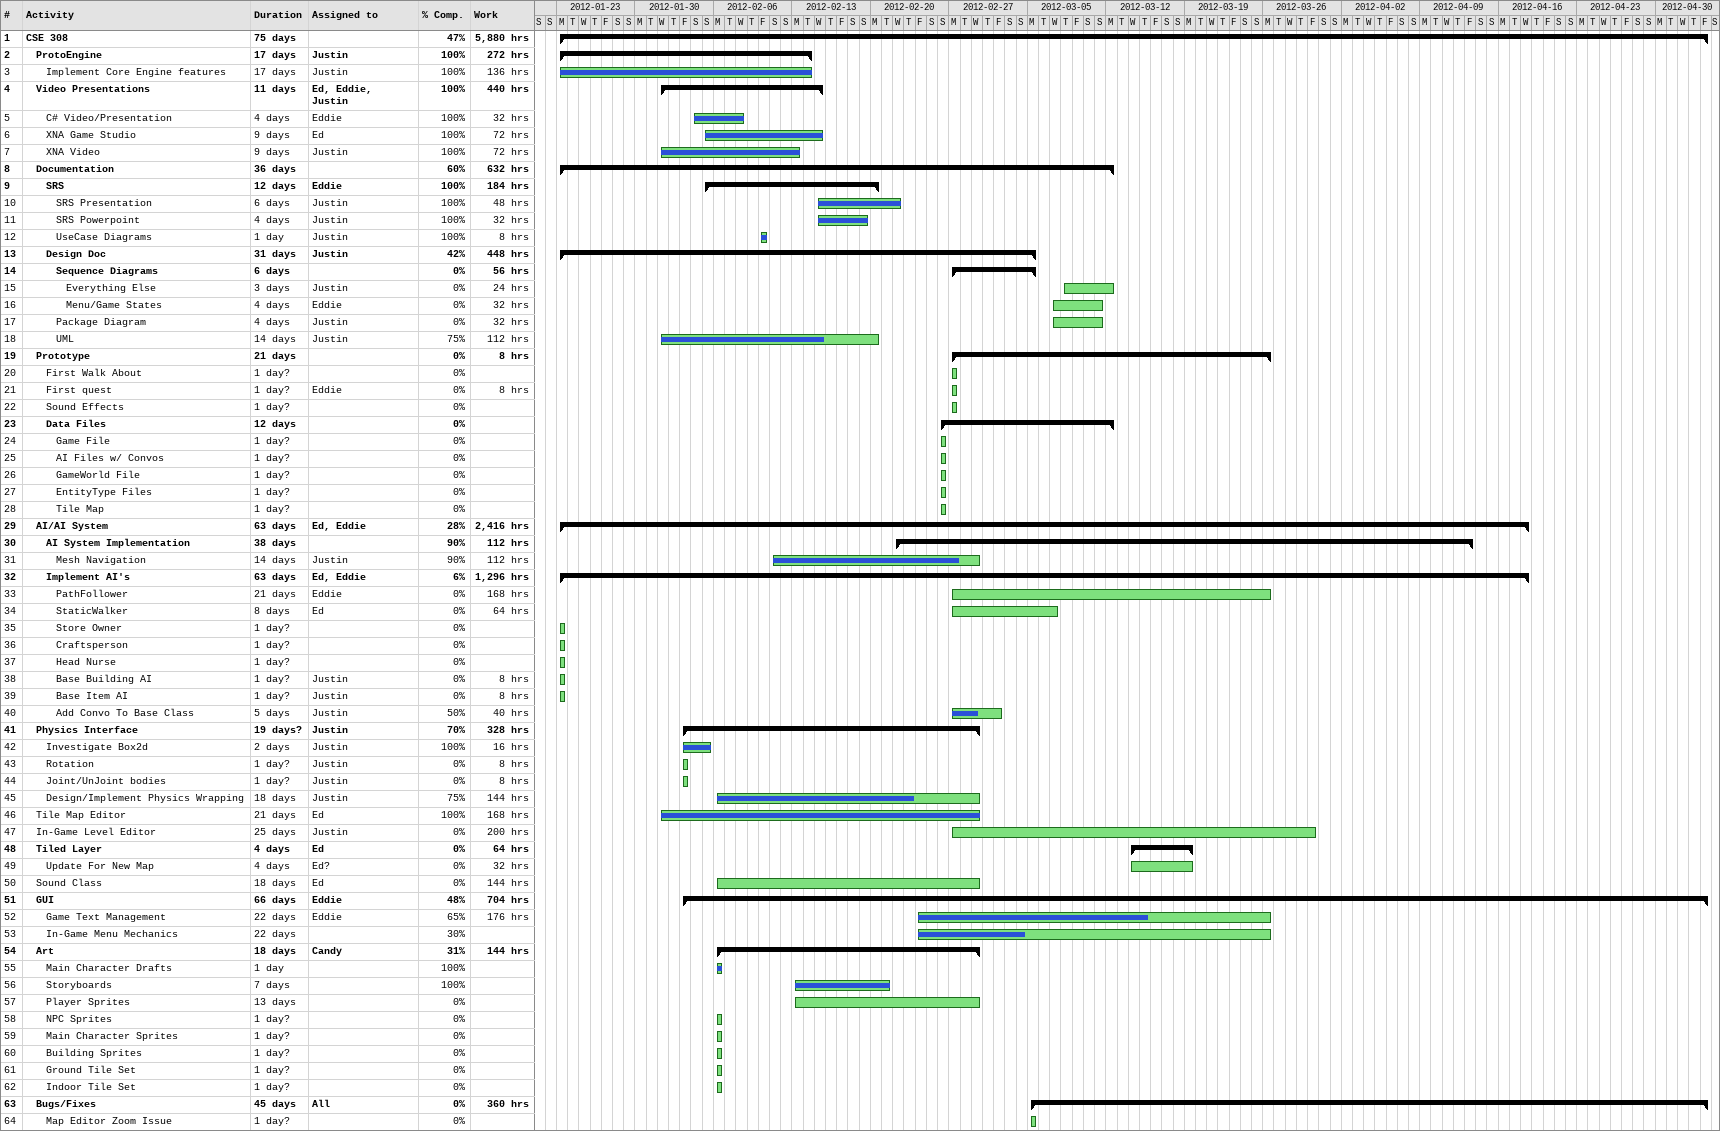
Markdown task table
| ID | Level | Task | Duration | Start | Finish | Resources | % complete | Work (h) |
|---|---|---|---|---|---|---|---|---|
| 1 | 1 | **CSE 308** | 75d | 2012-01-23 | 2012-05-04 |  | 47 | 5880 |
| 2 | 2 | **ProtoEngine** | 17d | 2012-01-23 | 2012-02-14 | Justin | 100 | 272 |
| 3 | 3 | Implement Core Engine features | 17d | 2012-01-23 | 2012-02-14 | Justin | 100 | 136 |
| 4 | 2 | **Video Presentations** | 11d | 2012-02-01 | 2012-02-15 | Ed, Eddie, Justin | 100 | 440 |
| 5 | 3 | C# Video/Presentation | 4d | 2012-02-04 | 2012-02-08 | Eddie | 100 | 32 |
| 6 | 3 | XNA Game Studio | 9d | 2012-02-05 | 2012-02-15 | Ed | 100 | 72 |
| 7 | 3 | XNA Video | 9d | 2012-02-01 | 2012-02-13 | Justin | 100 | 72 |
| 8 | 2 | **Documentation** | 36d | 2012-01-23 | 2012-03-12 |  | 60 | 632 |
| 9 | 3 | **SRS** | 12d | 2012-02-05 | 2012-02-20 | Eddie | 100 | 184 |
| 10 | 4 | SRS Presentation | 6d | 2012-02-15 | 2012-02-22 | Justin | 100 | 48 |
| 11 | 4 | SRS Powerpoint | 4d | 2012-02-15 | 2012-02-19 | Justin | 100 | 32 |
| 12 | 4 | UseCase Diagrams | 1d | 2012-02-10 | 2012-02-10 | Justin | 100 | 8 |
| 13 | 3 | **Design Doc** | 31d | 2012-01-23 | 2012-03-05 | Justin | 42 | 448 |
| 14 | 4 | **Sequence Diagrams** | 6d | 2012-02-27 | 2012-03-05 |  | 0 | 56 |
| 15 | 5 | Everything Else | 3d | 2012-03-08 | 2012-03-12 | Justin | 0 | 24 |
| 16 | 5 | Menu/Game States | 4d | 2012-03-07 | 2012-03-11 | Eddie | 0 | 32 |
| 17 | 4 | Package Diagram | 4d | 2012-03-07 | 2012-03-11 | Justin | 0 | 32 |
| 18 | 4 | UML | 14d | 2012-02-01 | 2012-02-20 | Justin | 75 | 112 |
| 19 | 2 | **Prototype** | 21d | 2012-02-27 | 2012-03-26 |  | 0 | 8 |
| 20 | 3 | First Walk About | 1d? | 2012-02-27 | 2012-02-27 |  | 0 |  |
| 21 | 3 | First quest | 1d? | 2012-02-27 | 2012-02-27 | Eddie | 0 | 8 |
| 22 | 3 | Sound Effects | 1d? | 2012-02-27 | 2012-02-27 |  | 0 |  |
| 23 | 3 | **Data Files** | 12d | 2012-02-26 | 2012-03-12 |  | 0 |  |
| 24 | 4 | Game File | 1d? | 2012-02-26 | 2012-02-26 |  | 0 |  |
| 25 | 4 | AI Files w/ Convos | 1d? | 2012-02-26 | 2012-02-26 |  | 0 |  |
| 26 | 4 | GameWorld File | 1d? | 2012-02-26 | 2012-02-26 |  | 0 |  |
| 27 | 4 | EntityType Files | 1d? | 2012-02-26 | 2012-02-26 |  | 0 |  |
| 28 | 4 | Tile Map | 1d? | 2012-02-26 | 2012-02-26 |  | 0 |  |
| 29 | 2 | **AI/AI System** | 63d | 2012-01-23 | 2012-04-18 | Ed, Eddie | 28 | 2416 |
| 30 | 3 | **AI System Implementation** | 38d | 2012-02-22 | 2012-04-13 |  | 90 | 112 |
| 31 | 4 | Mesh Navigation | 14d | 2012-02-11 | 2012-02-29 | Justin | 90 | 112 |
| 32 | 3 | **Implement AI's** | 63d | 2012-01-23 | 2012-04-18 | Ed, Eddie | 6 | 1296 |
| 33 | 4 | PathFollower | 21d | 2012-02-27 | 2012-03-26 | Eddie | 0 | 168 |
| 34 | 4 | StaticWalker | 8d | 2012-02-27 | 2012-03-07 | Ed | 0 | 64 |
| 35 | 4 | Store Owner | 1d? | 2012-01-23 | 2012-01-23 |  | 0 |  |
| 36 | 4 | Craftsperson | 1d? | 2012-01-23 | 2012-01-23 |  | 0 |  |
| 37 | 4 | Head Nurse | 1d? | 2012-01-23 | 2012-01-23 |  | 0 |  |
| 38 | 4 | Base Building AI | 1d? | 2012-01-23 | 2012-01-23 | Justin | 0 | 8 |
| 39 | 4 | Base Item AI | 1d? | 2012-01-23 | 2012-01-23 | Justin | 0 | 8 |
| 40 | 4 | Add Convo To Base Class | 5d | 2012-02-27 | 2012-03-02 | Justin | 50 | 40 |
| 41 | 2 | **Physics Interface** | 19d? | 2012-02-03 | 2012-02-29 | Justin | 70 | 328 |
| 42 | 3 | Investigate Box2d | 2d | 2012-02-03 | 2012-02-05 | Justin | 100 | 16 |
| 43 | 3 | Rotation | 1d? | 2012-02-03 | 2012-02-03 | Justin | 0 | 8 |
| 44 | 3 | Joint/UnJoint bodies | 1d? | 2012-02-03 | 2012-02-03 | Justin | 0 | 8 |
| 45 | 3 | Design/Implement Physics Wrapping | 18d | 2012-02-06 | 2012-02-29 | Justin | 75 | 144 |
| 46 | 2 | Tile Map Editor | 21d | 2012-02-01 | 2012-02-29 | Ed | 100 | 168 |
| 47 | 2 | In-Game Level Editor | 25d | 2012-02-27 | 2012-03-30 | Justin | 0 | 200 |
| 48 | 2 | **Tiled Layer** | 4d | 2012-03-14 | 2012-03-19 | Ed | 0 | 64 |
| 49 | 3 | Update For New Map | 4d | 2012-03-14 | 2012-03-19 | Ed? | 0 | 32 |
| 50 | 2 | Sound Class | 18d | 2012-02-06 | 2012-02-29 | Ed | 0 | 144 |
| 51 | 2 | **GUI** | 66d | 2012-02-03 | 2012-05-04 | Eddie | 48 | 704 |
| 52 | 3 | Game Text Management | 22d | 2012-02-24 | 2012-03-26 | Eddie | 65 | 176 |
| 53 | 3 | In-Game Menu Mechanics | 22d | 2012-02-24 | 2012-03-26 |  | 30 |  |
| 54 | 2 | **Art** | 18d | 2012-02-06 | 2012-02-29 | Candy | 31 | 144 |
| 55 | 3 | Main Character Drafts | 1d | 2012-02-06 | 2012-02-06 |  | 100 |  |
| 56 | 3 | Storyboards | 7d | 2012-02-13 | 2012-02-21 |  | 100 |  |
| 57 | 3 | Player Sprites | 13d | 2012-02-13 | 2012-02-29 |  | 0 |  |
| 58 | 3 | NPC Sprites | 1d? | 2012-02-06 | 2012-02-06 |  | 0 |  |
| 59 | 3 | Main Character Sprites | 1d? | 2012-02-06 | 2012-02-06 |  | 0 |  |
| 60 | 3 | Building Sprites | 1d? | 2012-02-06 | 2012-02-06 |  | 0 |  |
| 61 | 3 | Ground Tile Set | 1d? | 2012-02-06 | 2012-02-06 |  | 0 |  |
| 62 | 3 | Indoor Tile Set | 1d? | 2012-02-06 | 2012-02-06 |  | 0 |  |
| 63 | 2 | **Bugs/Fixes** | 45d | 2012-03-05 | 2012-05-04 | All | 0 | 360 |
| 64 | 3 | Map Editor Zoom Issue | 1d? | 2012-03-05 | 2012-03-05 |  | 0 |  |
